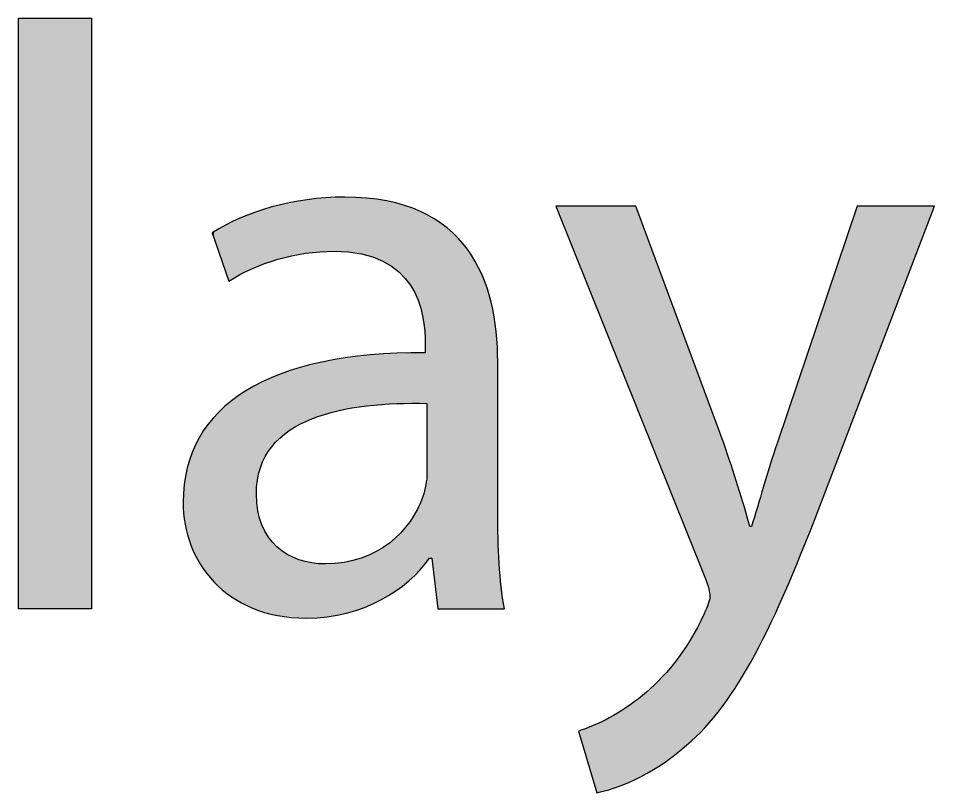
# Model space of a CAD drawing. Extents: x -11 to 868, y -1407 to -16.
# Drawn here: x 98.26 to 125.84, y -131.39 to -108.07 of the extents above; entities that cross this region are included whole.
import ezdxf

# ---------------------------------------------------------------- set-up
doc = ezdxf.new("R2010")
doc.units = 0
doc.layers.add('LAYER_1', color=7, linetype='CONTINUOUS')

# ---------------------------------------------------------------- blocks, each defined once
blk = doc.blocks.new('*U9')
at = {"layer": 'LAYER_1', "color": 250, "extrusion": (0, 0, -1)}
for points in [[(-98.264, -125.851), (-98.264, -108.068), (-100.468, -125.851)], [(-100.468, -125.851), (-98.264, -108.068), (-100.468, -108.068)]]:
    blk.add_solid(points, dxfattribs=at)
blk = doc.blocks.new('*U10')
at = {"layer": 'LAYER_1', "color": 250}
for points in [[(106.706, -115.188), (106.418, -113.64), (106.706, -113.581)], [(106.739, -115.181), (106.706, -113.581), (106.739, -113.574)], [(106.908, -115.144), (106.739, -113.574), (106.908, -113.54)], [(106.93, -115.143), (106.908, -113.54), (106.93, -113.535)], [(106.956, -115.141), (106.93, -113.535), (106.956, -113.53)], [(107.093, -115.131), (106.956, -113.53), (107.093, -113.52)], [(107.397, -115.108), (107.093, -113.52), (107.397, -113.5)], [(107.093, -115.131), (107.093, -113.52), (107.093, -113.52)], [(107.475, -115.102), (107.397, -113.5), (107.475, -113.494)], [(107.506, -115.1), (107.475, -113.494), (107.506, -113.492)], [(107.558, -115.096), (107.506, -113.492), (107.558, -113.489)], [(107.757, -115.081), (107.558, -113.489), (107.757, -113.475)], [(107.795, -115.085), (107.757, -113.475), (107.795, -113.473)], [(107.757, -115.081), (107.757, -113.475), (107.795, -115.085)], [(107.88, -115.093), (107.795, -113.473), (107.88, -113.467)], [(107.795, -115.085), (107.795, -113.473), (107.88, -115.093)], [(108.071, -115.111), (107.88, -113.467), (108.071, -113.454)], [(107.88, -115.093), (107.88, -113.467), (108.071, -115.111)], [(108.082, -115.112), (108.071, -113.454), (108.082, -113.453)], [(108.071, -115.111), (108.071, -113.454), (108.082, -115.112)], [(108.082, -115.112), (108.082, -113.453), (108.143, -115.118)], [(108.143, -115.118), (108.143, -113.456), (108.305, -115.134)], [(108.305, -115.134), (108.305, -113.463), (108.332, -115.136)], [(108.332, -115.136), (108.332, -113.464), (108.58, -115.16)], [(108.58, -115.16), (108.58, -113.475), (108.587, -115.16)], [(108.587, -115.16), (108.587, -113.475), (108.684, -115.193)], [(108.684, -115.193), (108.684, -113.479), (108.745, -115.214)], [(108.745, -115.214), (108.745, -113.482), (108.745, -115.214)], [(108.745, -115.214), (108.745, -113.482), (108.814, -115.237)], [(108.814, -115.237), (108.814, -113.492), (108.854, -115.25)], [(108.854, -115.25), (108.854, -113.497), (109.034, -115.311)], [(109.034, -115.311), (109.034, -113.523), (109.178, -115.36)], [(109.178, -115.36), (109.178, -113.543), (109.233, -115.378)], [(109.233, -115.378), (109.233, -113.551), (109.344, -115.453)], [(109.344, -115.453), (109.344, -113.566), (109.432, -115.512)], [(109.432, -115.512), (109.432, -113.588), (109.622, -115.64)], [(105.522, -115.526), (105.47, -113.897), (105.522, -113.878)], [(105.549, -115.517), (105.522, -113.878), (105.549, -113.869)], [(105.593, -115.501), (105.549, -113.869), (105.593, -113.853)], [(105.602, -115.497), (105.593, -113.853), (105.602, -113.85)], [(105.682, -115.468), (105.602, -113.85), (105.682, -113.822)], [(105.695, -115.464), (105.682, -113.822), (105.695, -113.817)], [(105.788, -115.43), (105.695, -113.817), (105.788, -113.785)], [(105.891, -115.392), (105.788, -113.785), (105.891, -113.748)], [(105.894, -115.391), (105.891, -113.748), (105.894, -113.747)], [(105.909, -115.386), (105.894, -113.747), (105.909, -113.744)], [(106.044, -115.337), (105.909, -113.744), (106.044, -113.717)], [(106.066, -115.329), (106.044, -113.717), (106.066, -113.712)], [(106.075, -115.325), (106.066, -113.712), (106.075, -113.71)], [(106.134, -115.313), (106.075, -113.71), (106.134, -113.698)], [(106.147, -115.31), (106.134, -113.698), (106.147, -113.695)], [(106.192, -115.3), (106.147, -113.695), (106.192, -113.686)], [(106.353, -115.265), (106.192, -113.686), (106.353, -113.653)], [(106.418, -115.251), (106.353, -113.653), (106.418, -113.64)], [(109.622, -115.64), (109.622, -113.637), (109.651, -115.659)], [(109.651, -115.659), (109.651, -113.644), (109.718, -115.704)], [(109.718, -115.704), (109.718, -113.661), (109.771, -115.767)], [(109.771, -115.767), (109.771, -113.674), (109.884, -115.898)], [(109.884, -115.898), (109.884, -113.702), (110.015, -116.051)], [(110.015, -116.051), (110.015, -113.753), (110.053, -116.095)], [(110.053, -116.095), (110.053, -113.767), (110.064, -116.108)], [(110.064, -116.108), (110.064, -113.771), (110.275, -116.521)], [(110.275, -116.521), (110.275, -113.851), (110.294, -116.558)], [(110.294, -116.558), (110.294, -113.859), (110.354, -116.766)], [(110.354, -116.766), (110.354, -113.882), (110.366, -116.807)], [(110.366, -116.807), (110.366, -113.886), (110.43, -117.025)], [(104.93, -115.806), (104.678, -114.221), (104.93, -114.087)], [(105.111, -115.708), (104.93, -114.087), (105.111, -114.023)], [(105.294, -115.609), (105.111, -114.023), (105.294, -113.958)], [(105.315, -115.602), (105.294, -113.958), (105.315, -113.951)], [(105.427, -115.561), (105.315, -113.951), (105.427, -113.912)], [(105.438, -115.557), (105.427, -113.912), (105.438, -113.908)], [(105.458, -115.55), (105.438, -113.908), (105.458, -113.901)], [(105.47, -115.545), (105.458, -113.901), (105.47, -113.897)], [(110.43, -117.025), (110.43, -113.92), (110.436, -117.096)], [(110.436, -117.096), (110.436, -113.924), (110.512, -117.886)], [(110.712, -124.323), (110.712, -114.07), (110.794, -125.034)], [(110.794, -125.034), (110.794, -114.114), (110.887, -125.851)], [(104.294, -115.094), (104.156, -114.5), (104.294, -114.426)], [(104.601, -115.983), (104.294, -114.426), (104.601, -114.263)], [(104.294, -115.094), (104.294, -114.426), (104.601, -115.983)], [(104.675, -115.943), (104.601, -114.263), (104.675, -114.223)], [(104.678, -115.941), (104.675, -114.223), (104.678, -114.221)], [(104.156, -114.694), (104.1, -114.53), (104.156, -114.5)], [(104.156, -114.694), (104.156, -114.5), (104.294, -115.094)], [(108.305, -119.801), (108.143, -118.308), (108.305, -118.284)], [(108.332, -119.798), (108.305, -118.284), (108.332, -118.28)], [(108.58, -119.762), (108.332, -118.28), (108.58, -118.244)], [(108.587, -119.762), (108.58, -118.244), (108.587, -118.243)], [(108.684, -119.748), (108.587, -118.243), (108.684, -118.228)], [(108.745, -119.739), (108.684, -118.228), (108.745, -118.219)], [(108.814, -119.734), (108.745, -118.219), (108.814, -118.209)], [(108.745, -119.739), (108.745, -118.219), (108.745, -118.219)], [(108.854, -119.731), (108.814, -118.209), (108.854, -118.203)], [(109.034, -119.717), (108.854, -118.203), (109.034, -118.196)], [(109.178, -119.707), (109.034, -118.196), (109.178, -118.19)], [(109.233, -119.702), (109.178, -118.19), (109.233, -118.188)], [(109.344, -119.694), (109.233, -118.188), (109.344, -118.183)], [(109.432, -119.688), (109.344, -118.183), (109.432, -118.18)], [(109.622, -119.673), (109.432, -118.18), (109.622, -118.172)], [(109.651, -119.671), (109.622, -118.172), (109.651, -118.171)], [(109.718, -119.671), (109.651, -118.171), (109.718, -118.169)], [(109.771, -119.67), (109.718, -118.169), (109.771, -118.166)], [(109.884, -119.669), (109.771, -118.166), (109.884, -118.162)], [(110.015, -119.669), (109.884, -118.162), (110.015, -118.157)], [(110.053, -119.668), (110.015, -118.157), (110.053, -118.155)], [(110.064, -119.668), (110.053, -118.155), (110.064, -118.155)], [(110.275, -119.667), (110.064, -118.155), (110.275, -118.146)], [(110.294, -119.667), (110.275, -118.146), (110.294, -118.146)], [(110.354, -119.666), (110.294, -118.146), (110.354, -118.143)], [(110.366, -119.666), (110.354, -118.143), (110.366, -118.143)], [(110.43, -119.666), (110.366, -118.143), (110.43, -118.14)], [(110.436, -119.666), (110.43, -118.14), (110.436, -118.14)], [(110.512, -119.665), (110.436, -118.14), (110.512, -118.137)], [(106.908, -120.213), (106.739, -118.609), (106.908, -118.56)], [(106.93, -120.203), (106.908, -118.56), (106.93, -118.553)], [(106.956, -120.191), (106.93, -118.553), (106.956, -118.546)], [(107.093, -120.128), (106.956, -118.546), (107.093, -118.506)], [(107.397, -120.021), (107.093, -118.506), (107.397, -118.419)], [(107.093, -120.128), (107.093, -118.506), (107.093, -118.506)], [(107.475, -119.994), (107.397, -118.419), (107.475, -118.407)], [(107.506, -119.985), (107.475, -118.407), (107.506, -118.402)], [(107.558, -119.972), (107.506, -118.402), (107.558, -118.395)], [(107.757, -119.919), (107.558, -118.395), (107.757, -118.365)], [(107.795, -119.908), (107.757, -118.365), (107.795, -118.36)], [(107.88, -119.886), (107.795, -118.36), (107.88, -118.347)], [(108.071, -119.848), (107.88, -118.347), (108.071, -118.319)], [(108.082, -119.846), (108.071, -118.319), (108.082, -118.317)], [(108.143, -119.834), (108.082, -118.317), (108.143, -118.308)], [(106.044, -120.804), (105.909, -118.882), (106.044, -118.824)], [(106.066, -120.781), (106.044, -118.824), (106.066, -118.814)], [(106.075, -120.771), (106.066, -118.814), (106.075, -118.81)], [(106.134, -120.708), (106.075, -118.81), (106.134, -118.785)], [(106.147, -120.698), (106.134, -118.785), (106.147, -118.78)], [(106.192, -120.662), (106.147, -118.78), (106.192, -118.766)], [(106.353, -120.534), (106.192, -118.766), (106.353, -118.72)], [(106.418, -120.483), (106.353, -118.72), (106.418, -118.701)], [(106.706, -120.31), (106.418, -118.701), (106.706, -118.618)], [(106.739, -120.29), (106.706, -118.618), (106.739, -118.609)], [(105.427, -125.862), (105.315, -119.171), (105.427, -119.109)], [(105.438, -122.248), (105.427, -119.109), (105.438, -119.103)], [(105.458, -121.976), (105.438, -119.103), (105.458, -119.092)], [(105.47, -121.926), (105.458, -119.092), (105.47, -119.086)], [(105.522, -121.71), (105.47, -119.086), (105.522, -119.057)], [(105.549, -121.599), (105.522, -119.057), (105.549, -119.042)], [(105.593, -121.498), (105.549, -119.042), (105.593, -119.018)], [(105.602, -121.478), (105.593, -119.018), (105.602, -119.014)], [(105.682, -121.293), (105.602, -119.014), (105.682, -118.979)], [(105.695, -121.264), (105.682, -118.979), (105.695, -118.974)], [(105.788, -121.124), (105.695, -118.974), (105.788, -118.934)], [(105.891, -120.968), (105.788, -118.934), (105.891, -118.889)], [(105.894, -120.965), (105.891, -118.889), (105.894, -118.888)], [(105.909, -120.949), (105.894, -118.888), (105.909, -118.882)], [(105.111, -125.72), (104.93, -119.409), (105.111, -119.283)], [(105.294, -125.818), (105.111, -119.283), (105.294, -119.182)], [(105.111, -125.72), (105.111, -119.283), (105.294, -125.818)], [(105.315, -125.829), (105.294, -119.182), (105.315, -119.171)], [(105.294, -125.818), (105.294, -119.182), (105.315, -125.829)], [(105.315, -125.829), (105.315, -119.171), (105.427, -125.862)], [(104.601, -125.421), (104.294, -119.924), (104.601, -119.652)], [(104.675, -125.484), (104.601, -119.652), (104.675, -119.586)], [(104.601, -125.421), (104.601, -119.652), (104.675, -125.484)], [(104.678, -125.487), (104.675, -119.586), (104.678, -119.584)], [(104.675, -125.484), (104.675, -119.586), (104.678, -125.487)], [(104.93, -125.622), (104.678, -119.584), (104.93, -119.409)], [(104.678, -125.487), (104.678, -119.584), (104.93, -125.622)], [(104.93, -125.622), (104.93, -119.409), (105.111, -125.72)], [(104.294, -125.161), (104.156, -120.083), (104.294, -119.924)], [(104.294, -125.161), (104.294, -119.924), (104.601, -125.421)], [(104.1, -124.97), (103.97, -120.296), (104.1, -120.147)], [(104.156, -125.043), (104.1, -120.147), (104.156, -120.083)], [(104.1, -124.97), (104.1, -120.147), (104.156, -125.043)], [(104.156, -125.043), (104.156, -120.083), (104.294, -125.161)], [(103.97, -124.803), (103.749, -120.632), (103.97, -120.296)], [(103.97, -124.803), (103.97, -120.296), (104.1, -124.97)], [(103.703, -124.425), (103.494, -121.139), (103.703, -120.701)], [(103.749, -124.517), (103.703, -120.701), (103.749, -120.632)], [(103.703, -124.425), (103.703, -120.701), (103.749, -124.517)], [(103.749, -124.517), (103.749, -120.632), (103.97, -124.803)], [(103.457, -123.929), (103.344, -121.609), (103.457, -121.255)], [(103.494, -124.004), (103.457, -121.255), (103.494, -121.139)], [(103.457, -123.929), (103.457, -121.255), (103.494, -124.004)], [(103.494, -124.004), (103.494, -121.139), (103.703, -124.425)], [(103.344, -123.523), (103.282, -121.955), (103.344, -121.609)], [(103.344, -123.523), (103.344, -121.609), (103.457, -123.929)], [(110.562, -124.417), (110.527, -122.119), (110.562, -121.769)], [(103.253, -122.984), (103.223, -122.645), (103.253, -122.111)], [(103.282, -123.298), (103.253, -122.111), (103.282, -121.955)], [(103.253, -122.984), (103.253, -122.111), (103.282, -123.298)], [(103.282, -123.298), (103.282, -121.955), (103.344, -123.523)], [(110.527, -124.459), (110.512, -122.18), (110.527, -122.119)], [(105.427, -125.862), (105.427, -122.395), (105.438, -125.865)], [(110.512, -124.479), (110.436, -122.47), (110.512, -122.18)], [(105.438, -125.865), (105.438, -122.654), (105.458, -125.871)], [(110.354, -124.674), (110.294, -122.807), (110.354, -122.664)], [(110.366, -124.659), (110.354, -122.664), (110.366, -122.636)], [(110.43, -124.58), (110.366, -122.636), (110.43, -122.486)], [(110.436, -124.572), (110.43, -122.486), (110.436, -122.47)], [(105.458, -125.871), (105.458, -122.806), (105.47, -125.875)], [(105.47, -125.875), (105.47, -122.895), (105.522, -125.89)], [(110.275, -124.752), (110.064, -123.201), (110.275, -122.852)], [(110.294, -124.734), (110.275, -122.852), (110.294, -122.807)], [(105.522, -125.89), (105.522, -123.119), (105.549, -125.898)], [(105.549, -125.898), (105.549, -123.197), (105.593, -125.911)], [(110.015, -125.007), (109.884, -123.426), (110.015, -123.266)], [(110.053, -124.97), (110.015, -123.266), (110.053, -123.22)], [(110.064, -124.959), (110.053, -123.22), (110.064, -123.201)], [(105.593, -125.911), (105.593, -123.326), (105.602, -125.913)], [(105.602, -125.913), (105.602, -123.344), (105.682, -125.937)], [(105.682, -125.937), (105.682, -123.515), (105.695, -125.94)], [(105.695, -125.94), (105.695, -123.536), (105.788, -125.968)], [(109.884, -125.109), (109.771, -123.563), (109.884, -123.426)], [(105.788, -125.968), (105.788, -123.688), (105.891, -125.998)], [(109.622, -125.312), (109.432, -123.869), (109.622, -123.697)], [(109.651, -125.29), (109.622, -123.697), (109.651, -123.672)], [(109.718, -125.238), (109.651, -123.672), (109.718, -123.611)], [(109.771, -125.196), (109.718, -123.611), (109.771, -123.563)], [(105.891, -125.998), (105.891, -123.821), (105.894, -125.999)], [(105.894, -125.999), (105.894, -123.824), (105.909, -126.003)], [(105.909, -126.003), (105.909, -123.843), (106.044, -126.043)], [(106.044, -126.043), (106.044, -123.982), (106.066, -126.049)], [(106.066, -126.049), (106.066, -124), (106.075, -126.05)], [(106.075, -126.05), (106.075, -124.008), (106.134, -126.055)], [(106.134, -126.055), (106.134, -124.056), (106.147, -126.056)], [(106.147, -126.056), (106.147, -124.067), (106.192, -126.06)], [(109.178, -125.582), (109.034, -124.128), (109.178, -124.034)], [(109.233, -125.548), (109.178, -124.034), (109.233, -123.998)], [(109.344, -125.481), (109.233, -123.998), (109.344, -123.926)], [(109.432, -125.428), (109.344, -123.926), (109.432, -123.869)], [(106.192, -126.06), (106.192, -124.104), (106.353, -126.075)], [(106.353, -126.075), (106.353, -124.209), (106.418, -126.081)], [(106.418, -126.081), (106.418, -124.239), (106.706, -126.107)], [(108.58, -125.84), (108.332, -124.399), (108.58, -124.326)], [(108.587, -125.838), (108.58, -124.326), (108.587, -124.324)], [(108.684, -125.807), (108.587, -124.324), (108.684, -124.286)], [(108.745, -125.779), (108.684, -124.286), (108.745, -124.262)], [(108.814, -125.748), (108.745, -124.262), (108.814, -124.235)], [(108.745, -125.779), (108.745, -124.262), (108.745, -124.262)], [(108.854, -125.73), (108.814, -124.235), (108.854, -124.216)], [(109.034, -125.647), (108.854, -124.216), (109.034, -124.128)], [(106.706, -126.107), (106.706, -124.371), (106.739, -126.109)], [(106.739, -126.109), (106.739, -124.379), (106.908, -126.125)], [(106.908, -126.125), (106.908, -124.421), (106.93, -126.127)], [(107.558, -126.088), (107.506, -124.499), (107.558, -124.497)], [(107.757, -126.051), (107.558, -124.497), (107.757, -124.489)], [(107.795, -126.044), (107.757, -124.489), (107.795, -124.487)], [(107.88, -126.028), (107.795, -124.487), (107.88, -124.477)], [(108.071, -125.992), (107.88, -124.477), (108.071, -124.454)], [(108.082, -125.99), (108.071, -124.454), (108.082, -124.451)], [(108.143, -125.979), (108.082, -124.451), (108.143, -124.439)], [(108.305, -125.927), (108.143, -124.439), (108.305, -124.405)], [(108.332, -125.919), (108.305, -124.405), (108.332, -124.399)]]:
    blk.add_solid(points, dxfattribs=at)
at = {"layer": 'LAYER_1', "color": 250, "extrusion": (0, 0, -1)}
for points in [[(-106.706, -115.188), (-106.706, -113.581), (-106.739, -115.181)], [(-106.739, -115.181), (-106.739, -113.574), (-106.908, -115.144)], [(-106.908, -115.144), (-106.908, -113.54), (-106.93, -115.143)], [(-106.93, -115.143), (-106.93, -113.535), (-106.956, -115.141)], [(-106.956, -115.141), (-106.956, -113.53), (-107.093, -115.131)], [(-107.093, -115.131), (-107.093, -113.52), (-107.093, -115.131)], [(-107.093, -115.131), (-107.093, -113.52), (-107.397, -115.108)], [(-107.397, -115.108), (-107.397, -113.5), (-107.475, -115.102)], [(-107.475, -115.102), (-107.475, -113.494), (-107.506, -115.1)], [(-107.506, -115.1), (-107.506, -113.492), (-107.558, -115.096)], [(-107.558, -115.096), (-107.558, -113.489), (-107.757, -115.081)], [(-108.143, -115.118), (-108.082, -113.453), (-108.143, -113.456)], [(-108.305, -115.134), (-108.143, -113.456), (-108.305, -113.463)], [(-108.332, -115.136), (-108.305, -113.463), (-108.332, -113.464)], [(-108.58, -115.16), (-108.332, -113.464), (-108.58, -113.475)], [(-108.587, -115.16), (-108.58, -113.475), (-108.587, -113.475)], [(-108.684, -115.193), (-108.587, -113.475), (-108.684, -113.479)], [(-108.745, -115.214), (-108.684, -113.479), (-108.745, -113.482)], [(-108.745, -115.214), (-108.745, -113.482), (-108.745, -113.482)], [(-108.814, -115.237), (-108.745, -113.482), (-108.814, -113.492)], [(-108.854, -115.25), (-108.814, -113.492), (-108.854, -113.497)], [(-109.034, -115.311), (-108.854, -113.497), (-109.034, -113.523)], [(-109.178, -115.36), (-109.034, -113.523), (-109.178, -113.543)], [(-109.233, -115.378), (-109.178, -113.543), (-109.233, -113.551)], [(-109.344, -115.453), (-109.233, -113.551), (-109.344, -113.566)], [(-109.432, -115.512), (-109.344, -113.566), (-109.432, -113.588)], [(-109.622, -115.64), (-109.432, -113.588), (-109.622, -113.637)], [(-105.522, -115.526), (-105.522, -113.878), (-105.549, -115.517)], [(-105.549, -115.517), (-105.549, -113.869), (-105.593, -115.501)], [(-105.593, -115.501), (-105.593, -113.853), (-105.602, -115.497)], [(-105.602, -115.497), (-105.602, -113.85), (-105.682, -115.468)], [(-105.682, -115.468), (-105.682, -113.822), (-105.695, -115.464)], [(-105.695, -115.464), (-105.695, -113.817), (-105.788, -115.43)], [(-105.788, -115.43), (-105.788, -113.785), (-105.891, -115.392)], [(-105.891, -115.392), (-105.891, -113.748), (-105.894, -115.391)], [(-105.894, -115.391), (-105.894, -113.747), (-105.909, -115.386)], [(-105.909, -115.386), (-105.909, -113.744), (-106.044, -115.337)], [(-106.044, -115.337), (-106.044, -113.717), (-106.066, -115.329)], [(-106.066, -115.329), (-106.066, -113.712), (-106.075, -115.325)], [(-106.075, -115.325), (-106.075, -113.71), (-106.134, -115.313)], [(-106.134, -115.313), (-106.134, -113.698), (-106.147, -115.31)], [(-106.147, -115.31), (-106.147, -113.695), (-106.192, -115.3)], [(-106.192, -115.3), (-106.192, -113.686), (-106.353, -115.265)], [(-106.353, -115.265), (-106.353, -113.653), (-106.418, -115.251)], [(-106.418, -115.251), (-106.418, -113.64), (-106.706, -115.188)], [(-109.651, -115.659), (-109.622, -113.637), (-109.651, -113.644)], [(-109.718, -115.704), (-109.651, -113.644), (-109.718, -113.661)], [(-109.771, -115.767), (-109.718, -113.661), (-109.771, -113.674)], [(-109.884, -115.898), (-109.771, -113.674), (-109.884, -113.702)], [(-110.015, -116.051), (-109.884, -113.702), (-110.015, -113.753)], [(-110.053, -116.095), (-110.015, -113.753), (-110.053, -113.767)], [(-110.064, -116.108), (-110.053, -113.767), (-110.064, -113.771)], [(-110.275, -116.521), (-110.064, -113.771), (-110.275, -113.851)], [(-110.294, -116.558), (-110.275, -113.851), (-110.294, -113.859)], [(-110.354, -116.766), (-110.294, -113.859), (-110.354, -113.882)], [(-110.366, -116.807), (-110.354, -113.882), (-110.366, -113.886)], [(-110.43, -117.025), (-110.366, -113.886), (-110.43, -113.92)], [(-104.93, -115.806), (-104.93, -114.087), (-105.111, -115.708)], [(-105.111, -115.708), (-105.111, -114.023), (-105.294, -115.609)], [(-105.294, -115.609), (-105.294, -113.958), (-105.315, -115.602)], [(-105.315, -115.602), (-105.315, -113.951), (-105.427, -115.561)], [(-105.427, -115.561), (-105.427, -113.912), (-105.438, -115.557)], [(-105.438, -115.557), (-105.438, -113.908), (-105.458, -115.55)], [(-105.458, -115.55), (-105.458, -113.901), (-105.47, -115.545)], [(-105.47, -115.545), (-105.47, -113.897), (-105.522, -115.526)], [(-110.436, -117.096), (-110.43, -113.92), (-110.436, -113.924)], [(-110.512, -117.886), (-110.436, -113.924), (-110.512, -113.964)], [(-110.512, -119.665), (-110.512, -113.964), (-110.527, -119.665)], [(-110.527, -119.665), (-110.512, -113.964), (-110.527, -113.972)], [(-110.527, -119.665), (-110.527, -113.972), (-110.562, -119.665)], [(-110.562, -119.665), (-110.527, -113.972), (-110.562, -113.99)], [(-110.562, -124.417), (-110.562, -113.99), (-110.637, -124.323)], [(-110.637, -124.323), (-110.562, -113.99), (-110.637, -114.03)], [(-110.637, -124.323), (-110.637, -114.03), (-110.712, -124.323)], [(-110.712, -124.323), (-110.637, -114.03), (-110.712, -114.07)], [(-110.794, -125.034), (-110.712, -114.07), (-110.794, -114.114)], [(-110.887, -125.851), (-110.794, -114.114), (-110.887, -114.181)], [(-104.601, -115.983), (-104.601, -114.263), (-104.675, -115.943)], [(-104.675, -115.943), (-104.675, -114.223), (-104.678, -115.941)], [(-104.678, -115.941), (-104.678, -114.221), (-104.93, -115.806)], [(-110.887, -125.851), (-110.887, -114.181), (-111.169, -125.851)], [(-111.169, -125.851), (-110.887, -114.181), (-111.169, -114.382)], [(-111.169, -125.851), (-111.169, -114.382), (-111.496, -125.851)], [(-111.496, -125.851), (-111.169, -114.382), (-111.496, -114.685)], [(-111.496, -125.851), (-111.496, -114.685), (-111.777, -125.851)], [(-111.777, -125.851), (-111.496, -114.685), (-111.777, -115.022)], [(-111.777, -125.851), (-111.777, -115.022), (-112.21, -125.851)], [(-112.21, -125.851), (-111.777, -115.022), (-112.21, -115.775)], [(-112.21, -125.851), (-112.21, -115.775), (-112.492, -125.851)], [(-112.492, -125.851), (-112.21, -115.775), (-112.492, -116.612)], [(-112.492, -125.851), (-112.492, -116.612), (-112.645, -125.851)], [(-112.645, -125.851), (-112.492, -116.612), (-112.645, -117.502)], [(-112.645, -125.851), (-112.645, -117.502), (-112.691, -125.851)], [(-112.691, -125.851), (-112.645, -117.502), (-112.691, -118.412)], [(-108.305, -119.801), (-108.305, -118.284), (-108.332, -119.798)], [(-108.332, -119.798), (-108.332, -118.28), (-108.58, -119.762)], [(-108.58, -119.762), (-108.58, -118.244), (-108.587, -119.762)], [(-108.587, -119.762), (-108.587, -118.243), (-108.684, -119.748)], [(-108.684, -119.748), (-108.684, -118.228), (-108.745, -119.739)], [(-108.745, -119.739), (-108.745, -118.219), (-108.745, -119.739)], [(-108.745, -119.739), (-108.745, -118.219), (-108.814, -119.734)], [(-108.814, -119.734), (-108.814, -118.209), (-108.854, -119.731)], [(-108.854, -119.731), (-108.854, -118.203), (-109.034, -119.717)], [(-109.034, -119.717), (-109.034, -118.196), (-109.178, -119.707)], [(-109.178, -119.707), (-109.178, -118.19), (-109.233, -119.702)], [(-109.233, -119.702), (-109.233, -118.188), (-109.344, -119.694)], [(-109.344, -119.694), (-109.344, -118.183), (-109.432, -119.688)], [(-109.432, -119.688), (-109.432, -118.18), (-109.622, -119.673)], [(-109.622, -119.673), (-109.622, -118.172), (-109.651, -119.671)], [(-109.651, -119.671), (-109.651, -118.171), (-109.718, -119.671)], [(-109.718, -119.671), (-109.718, -118.169), (-109.771, -119.67)], [(-109.771, -119.67), (-109.771, -118.166), (-109.884, -119.669)], [(-109.884, -119.669), (-109.884, -118.162), (-110.015, -119.669)], [(-110.015, -119.669), (-110.015, -118.157), (-110.053, -119.668)], [(-110.053, -119.668), (-110.053, -118.155), (-110.064, -119.668)], [(-110.064, -119.668), (-110.064, -118.155), (-110.275, -119.667)], [(-110.275, -119.667), (-110.275, -118.146), (-110.294, -119.667)], [(-110.294, -119.667), (-110.294, -118.146), (-110.354, -119.666)], [(-110.354, -119.666), (-110.354, -118.143), (-110.366, -119.666)], [(-110.366, -119.666), (-110.366, -118.143), (-110.43, -119.666)], [(-110.43, -119.666), (-110.43, -118.14), (-110.436, -119.666)], [(-110.436, -119.666), (-110.436, -118.14), (-110.512, -119.665)], [(-106.908, -120.213), (-106.908, -118.56), (-106.93, -120.203)], [(-106.93, -120.203), (-106.93, -118.553), (-106.956, -120.191)], [(-106.956, -120.191), (-106.956, -118.546), (-107.093, -120.128)], [(-107.093, -120.128), (-107.093, -118.506), (-107.093, -120.128)], [(-107.093, -120.128), (-107.093, -118.506), (-107.397, -120.021)], [(-107.397, -120.021), (-107.397, -118.419), (-107.475, -119.994)], [(-107.475, -119.994), (-107.475, -118.407), (-107.506, -119.985)], [(-107.506, -119.985), (-107.506, -118.402), (-107.558, -119.972)], [(-107.558, -119.972), (-107.558, -118.395), (-107.757, -119.919)], [(-107.757, -119.919), (-107.757, -118.365), (-107.795, -119.908)], [(-107.795, -119.908), (-107.795, -118.36), (-107.88, -119.886)], [(-107.88, -119.886), (-107.88, -118.347), (-108.071, -119.848)], [(-108.071, -119.848), (-108.071, -118.319), (-108.082, -119.846)], [(-108.082, -119.846), (-108.082, -118.317), (-108.143, -119.834)], [(-108.143, -119.834), (-108.143, -118.308), (-108.305, -119.801)], [(-106.044, -120.804), (-106.044, -118.824), (-106.066, -120.781)], [(-106.066, -120.781), (-106.066, -118.814), (-106.075, -120.771)], [(-106.075, -120.771), (-106.075, -118.81), (-106.134, -120.708)], [(-106.134, -120.708), (-106.134, -118.785), (-106.147, -120.698)], [(-106.147, -120.698), (-106.147, -118.78), (-106.192, -120.662)], [(-106.192, -120.662), (-106.192, -118.766), (-106.353, -120.534)], [(-106.353, -120.534), (-106.353, -118.72), (-106.418, -120.483)], [(-106.418, -120.483), (-106.418, -118.701), (-106.706, -120.31)], [(-106.706, -120.31), (-106.706, -118.618), (-106.739, -120.29)], [(-106.739, -120.29), (-106.739, -118.609), (-106.908, -120.213)], [(-105.427, -122.395), (-105.427, -119.109), (-105.438, -122.248)], [(-105.438, -122.248), (-105.438, -119.103), (-105.458, -121.976)], [(-105.458, -121.976), (-105.458, -119.092), (-105.47, -121.926)], [(-105.47, -121.926), (-105.47, -119.086), (-105.522, -121.71)], [(-105.522, -121.71), (-105.522, -119.057), (-105.549, -121.599)], [(-105.549, -121.599), (-105.549, -119.042), (-105.593, -121.498)], [(-105.593, -121.498), (-105.593, -119.018), (-105.602, -121.478)], [(-105.602, -121.478), (-105.602, -119.014), (-105.682, -121.293)], [(-105.682, -121.293), (-105.682, -118.979), (-105.695, -121.264)], [(-105.695, -121.264), (-105.695, -118.974), (-105.788, -121.124)], [(-105.788, -121.124), (-105.788, -118.934), (-105.891, -120.968)], [(-105.891, -120.968), (-105.891, -118.889), (-105.894, -120.965)], [(-105.894, -120.965), (-105.894, -118.888), (-105.909, -120.949)], [(-105.909, -120.949), (-105.909, -118.882), (-106.044, -120.804)], [(-110.527, -124.459), (-110.527, -122.119), (-110.562, -124.417)], [(-105.438, -125.865), (-105.427, -122.395), (-105.438, -122.654)], [(-110.512, -124.479), (-110.512, -122.18), (-110.527, -124.459)], [(-105.458, -125.871), (-105.438, -122.654), (-105.458, -122.806)], [(-110.354, -124.674), (-110.354, -122.664), (-110.366, -124.659)], [(-110.366, -124.659), (-110.366, -122.636), (-110.43, -124.58)], [(-110.43, -124.58), (-110.43, -122.486), (-110.436, -124.572)], [(-110.436, -124.572), (-110.436, -122.47), (-110.512, -124.479)], [(-105.47, -125.875), (-105.458, -122.806), (-105.47, -122.895)], [(-105.522, -125.89), (-105.47, -122.895), (-105.522, -123.119)], [(-110.275, -124.752), (-110.275, -122.852), (-110.294, -124.734)], [(-110.294, -124.734), (-110.294, -122.807), (-110.354, -124.674)], [(-112.691, -125.851), (-112.691, -122.946), (-112.735, -125.851)], [(-112.735, -125.851), (-112.691, -122.946), (-112.735, -124.483)], [(-105.549, -125.898), (-105.522, -123.119), (-105.549, -123.197)], [(-105.593, -125.911), (-105.549, -123.197), (-105.593, -123.326)], [(-110.015, -125.007), (-110.015, -123.266), (-110.053, -124.97)], [(-110.053, -124.97), (-110.053, -123.22), (-110.064, -124.959)], [(-110.064, -124.959), (-110.064, -123.201), (-110.275, -124.752)], [(-105.602, -125.913), (-105.593, -123.326), (-105.602, -123.344)], [(-105.682, -125.937), (-105.602, -123.344), (-105.682, -123.515)], [(-105.695, -125.94), (-105.682, -123.515), (-105.695, -123.536)], [(-105.788, -125.968), (-105.695, -123.536), (-105.788, -123.688)], [(-109.884, -125.109), (-109.884, -123.426), (-110.015, -125.007)], [(-105.891, -125.998), (-105.788, -123.688), (-105.891, -123.821)], [(-109.622, -125.312), (-109.622, -123.697), (-109.651, -125.29)], [(-109.651, -125.29), (-109.651, -123.672), (-109.718, -125.238)], [(-109.718, -125.238), (-109.718, -123.611), (-109.771, -125.196)], [(-109.771, -125.196), (-109.771, -123.563), (-109.884, -125.109)], [(-105.894, -125.999), (-105.891, -123.821), (-105.894, -123.824)], [(-105.909, -126.003), (-105.894, -123.824), (-105.909, -123.843)], [(-106.044, -126.043), (-105.909, -123.843), (-106.044, -123.982)], [(-106.066, -126.049), (-106.044, -123.982), (-106.066, -124)], [(-106.075, -126.05), (-106.066, -124), (-106.075, -124.008)], [(-106.134, -126.055), (-106.075, -124.008), (-106.134, -124.056)], [(-106.147, -126.056), (-106.134, -124.056), (-106.147, -124.067)], [(-106.192, -126.06), (-106.147, -124.067), (-106.192, -124.104)], [(-109.178, -125.582), (-109.178, -124.034), (-109.233, -125.548)], [(-109.233, -125.548), (-109.233, -123.998), (-109.344, -125.481)], [(-109.344, -125.481), (-109.344, -123.926), (-109.432, -125.428)], [(-109.432, -125.428), (-109.432, -123.869), (-109.622, -125.312)], [(-106.353, -126.075), (-106.192, -124.104), (-106.353, -124.209)], [(-106.418, -126.081), (-106.353, -124.209), (-106.418, -124.239)], [(-106.706, -126.107), (-106.418, -124.239), (-106.706, -124.371)], [(-108.58, -125.84), (-108.58, -124.326), (-108.587, -125.838)], [(-108.587, -125.838), (-108.587, -124.324), (-108.684, -125.807)], [(-108.684, -125.807), (-108.684, -124.286), (-108.745, -125.779)], [(-108.745, -125.779), (-108.745, -124.262), (-108.745, -125.779)], [(-108.745, -125.779), (-108.745, -124.262), (-108.814, -125.748)], [(-108.814, -125.748), (-108.814, -124.235), (-108.854, -125.73)], [(-108.854, -125.73), (-108.854, -124.216), (-109.034, -125.647)], [(-109.034, -125.647), (-109.034, -124.128), (-109.178, -125.582)], [(-106.739, -126.109), (-106.706, -124.371), (-106.739, -124.379)], [(-106.908, -126.125), (-106.739, -124.379), (-106.908, -124.421)], [(-106.93, -126.127), (-106.908, -124.421), (-106.93, -124.426)], [(-106.93, -126.127), (-106.93, -124.426), (-106.956, -126.125)], [(-106.956, -126.125), (-106.93, -124.426), (-106.956, -124.433)], [(-106.956, -126.125), (-106.956, -124.433), (-107.093, -126.117)], [(-107.093, -126.117), (-106.956, -124.433), (-107.093, -124.467)], [(-107.093, -126.117), (-107.093, -124.467), (-107.093, -126.117)], [(-107.093, -126.117), (-107.093, -124.467), (-107.093, -124.467)], [(-107.093, -126.117), (-107.093, -124.467), (-107.397, -126.098)], [(-107.397, -126.098), (-107.093, -124.467), (-107.397, -124.49)], [(-107.397, -126.098), (-107.397, -124.49), (-107.475, -126.093)], [(-107.475, -126.093), (-107.397, -124.49), (-107.475, -124.496)], [(-107.475, -126.093), (-107.475, -124.496), (-107.506, -126.091)], [(-107.506, -126.091), (-107.475, -124.496), (-107.506, -124.499)], [(-107.506, -126.091), (-107.506, -124.499), (-107.558, -126.088)], [(-107.558, -126.088), (-107.558, -124.497), (-107.757, -126.051)], [(-107.757, -126.051), (-107.757, -124.489), (-107.795, -126.044)], [(-107.795, -126.044), (-107.795, -124.487), (-107.88, -126.028)], [(-107.88, -126.028), (-107.88, -124.477), (-108.071, -125.992)], [(-108.071, -125.992), (-108.071, -124.454), (-108.082, -125.99)], [(-108.082, -125.99), (-108.082, -124.451), (-108.143, -125.979)], [(-108.143, -125.979), (-108.143, -124.439), (-108.305, -125.927)], [(-108.305, -125.927), (-108.305, -124.405), (-108.332, -125.919)], [(-108.332, -125.919), (-108.332, -124.399), (-108.58, -125.84)], [(-112.735, -125.851), (-112.735, -124.483), (-112.891, -125.851)]]:
    blk.add_solid(points, dxfattribs=at)
blk = doc.blocks.new('*U11')
at = {"layer": 'LAYER_1', "color": 250, "extrusion": (0, 0, -1)}
for points in [[(-115.12, -115.414), (-114.444, -113.728), (-115.12, -113.728)], [(-115.671, -116.787), (-115.12, -113.728), (-115.671, -113.728)], [(-116.047, -117.723), (-115.671, -113.728), (-116.047, -113.728)], [(-116.175, -118.041), (-116.047, -113.728), (-116.175, -113.728)], [(-116.827, -119.665), (-116.175, -113.728), (-116.827, -113.728)], [(-116.849, -119.72), (-116.827, -113.728), (-116.849, -113.728)], [(-117.049, -120.219), (-116.849, -113.728), (-117.049, -114.269)], [(-123.511, -119.817), (-123.511, -113.728), (-125.84, -113.728)], [(-117.522, -121.397), (-117.049, -114.269), (-117.522, -115.545)], [(-117.577, -121.534), (-117.522, -115.545), (-117.577, -115.693)], [(-118.013, -122.622), (-117.577, -115.693), (-118.013, -116.871)], [(-122.534, -122.37), (-122.534, -116.618), (-123.511, -119.817)], [(-118.376, -123.526), (-118.013, -116.871), (-118.376, -117.851)], [(-118.486, -123.8), (-118.376, -117.851), (-118.486, -118.146)], [(-118.902, -124.837), (-118.486, -118.146), (-118.902, -119.27)], [(-118.922, -124.886), (-118.902, -119.27), (-118.922, -119.322)], [(-118.927, -124.9), (-118.922, -119.322), (-118.927, -119.337)], [(-119.078, -125.476), (-118.927, -119.337), (-119.078, -119.743)], [(-119.078, -129.242), (-119.078, -119.743), (-119.438, -128.808)], [(-119.438, -128.808), (-119.078, -119.743), (-119.438, -120.715)], [(-121.43, -125.126), (-121.43, -119.885), (-122.534, -122.37)], [(-119.438, -128.808), (-119.438, -120.715), (-119.504, -128.704)], [(-119.504, -128.704), (-119.438, -120.715), (-119.504, -120.892)], [(-119.504, -128.704), (-119.504, -120.892), (-120.28, -127.469)], [(-120.28, -127.469), (-119.504, -120.892), (-120.28, -123.372)], [(-121.107, -125.807), (-121.107, -120.842), (-121.43, -125.126)], [(-120.427, -127.235), (-120.427, -123.055), (-121.107, -125.807)], [(-120.28, -127.469), (-120.28, -123.372), (-120.33, -127.389)], [(-120.33, -127.389), (-120.28, -123.372), (-120.33, -123.372)], [(-120.33, -127.389), (-120.33, -123.372), (-120.427, -127.235)], [(-118.902, -129.448), (-118.902, -126.001), (-118.922, -129.429)], [(-118.922, -129.429), (-118.922, -125.943), (-118.927, -129.423)], [(-118.927, -129.423), (-118.927, -125.927), (-119.078, -129.242)], [(-118.486, -129.853), (-118.486, -126.794), (-118.902, -129.448)], [(-118.376, -129.959), (-118.376, -126.951), (-118.486, -129.853)], [(-118.013, -130.236), (-118.013, -127.473), (-118.376, -129.959)], [(-117.522, -130.601), (-117.522, -128.03), (-117.577, -130.569)], [(-117.577, -130.569), (-117.577, -127.968), (-118.013, -130.236)], [(-117.049, -130.867), (-117.049, -128.456), (-117.522, -130.601)], [(-116.827, -130.992), (-116.827, -128.607), (-116.849, -130.98)], [(-116.849, -130.98), (-116.849, -128.592), (-117.049, -130.867)], [(-116.175, -131.255), (-116.175, -129.049), (-116.827, -130.992)], [(-115.671, -131.387), (-115.671, -129.297), (-116.047, -131.289)], [(-116.047, -131.289), (-116.047, -129.136), (-116.175, -131.255)]]:
    blk.add_solid(points, dxfattribs=at)
at = {"layer": 'LAYER_1', "color": 250}
for points in [[(115.12, -115.414), (115.12, -113.728), (115.671, -116.787)], [(115.671, -116.787), (115.671, -113.728), (116.047, -117.723)], [(116.047, -117.723), (116.047, -113.728), (116.175, -118.041)], [(116.175, -118.041), (116.175, -113.728), (116.827, -119.665)], [(116.827, -119.665), (116.827, -113.728), (116.849, -119.72)], [(116.849, -119.72), (116.849, -113.728), (117.049, -120.219)], [(123.511, -119.817), (122.534, -116.618), (123.511, -113.728)], [(117.049, -120.219), (117.049, -114.269), (117.522, -121.397)], [(117.522, -121.397), (117.522, -115.545), (117.577, -121.534)], [(117.577, -121.534), (117.577, -115.693), (118.013, -122.622)], [(122.534, -122.37), (121.43, -119.885), (122.534, -116.618)], [(118.013, -122.622), (118.013, -116.871), (118.376, -123.526)], [(118.376, -123.526), (118.376, -117.851), (118.486, -123.8)], [(118.486, -123.8), (118.486, -118.146), (118.902, -124.837)], [(118.902, -124.837), (118.902, -119.27), (118.922, -124.886)], [(118.922, -124.886), (118.922, -119.322), (118.927, -124.9)], [(118.927, -124.9), (118.927, -119.337), (119.078, -125.476)], [(121.43, -125.126), (121.107, -120.842), (121.43, -119.885)], [(121.107, -125.807), (120.427, -123.055), (121.107, -120.842)], [(120.427, -127.235), (120.33, -123.372), (120.427, -123.055)], [(119.078, -129.242), (118.927, -125.927), (119.078, -125.476)], [(118.902, -129.448), (118.486, -126.794), (118.902, -126.001)], [(118.922, -129.429), (118.902, -126.001), (118.922, -125.943)], [(118.927, -129.423), (118.922, -125.943), (118.927, -125.927)], [(118.486, -129.853), (118.376, -126.951), (118.486, -126.794)], [(118.376, -129.959), (118.013, -127.473), (118.376, -126.951)], [(118.013, -130.236), (117.577, -127.968), (118.013, -127.473)], [(117.522, -130.601), (117.049, -128.456), (117.522, -128.03)], [(117.577, -130.569), (117.522, -128.03), (117.577, -127.968)], [(117.049, -130.867), (116.849, -128.592), (117.049, -128.456)], [(116.827, -130.992), (116.175, -129.049), (116.827, -128.607)], [(116.849, -130.98), (116.827, -128.607), (116.849, -128.592)], [(116.175, -131.255), (116.047, -129.136), (116.175, -129.049)], [(115.671, -131.387), (115.12, -129.533), (115.671, -129.297)], [(116.047, -131.289), (115.671, -129.297), (116.047, -129.136)]]:
    blk.add_solid(points, dxfattribs=at)
blk = doc.blocks.new('BLOCK_2')
at = {"layer": 'LAYER_1'}
blk.add_lwpolyline([(98.264, -108.068), (100.468, -108.068), (100.468, -125.851), (98.264, -125.851), (98.264, -108.068)], dxfattribs=at)
for points, knots in [([(110.887, -125.851), (110.887, -125.851), (110.712, -124.323), (110.712, -124.323), (110.712, -124.323), (110.637, -124.323), (110.637, -124.323), (109.961, -125.275), (108.658, -126.127), (106.93, -126.127), (104.475, -126.127), (103.223, -124.398), (103.223, -122.645), (103.223, -119.715), (105.828, -118.112), (110.512, -118.137), (110.512, -118.137), (110.512, -117.886), (110.512, -117.886), (110.512, -116.885), (110.236, -115.081), (107.757, -115.081), (106.629, -115.081), (105.452, -115.432), (104.601, -115.983), (104.601, -115.983), (104.1, -114.53), (104.1, -114.53), (105.102, -113.879), (106.554, -113.453), (108.082, -113.453), (111.789, -113.453), (112.691, -115.983), (112.691, -118.412), (112.691, -118.412), (112.691, -122.946), (112.691, -122.946), (112.691, -123.998), (112.741, -125.025), (112.891, -125.851), (112.891, -125.851), (110.887, -125.851), (110.887, -125.851)], [0, 0, 0, 0, 1, 1, 1, 2, 2, 2, 3, 3, 3, 4, 4, 4, 5, 5, 5, 6, 6, 6, 7, 7, 7, 8, 8, 8, 9, 9, 9, 10, 10, 10, 11, 11, 11, 12, 12, 12, 13, 13, 13, 14, 14, 14, 14]), ([(116.849, -113.728), (116.849, -113.728), (119.504, -120.892), (119.504, -120.892), (119.779, -121.694), (120.08, -122.645), (120.28, -123.372), (120.28, -123.372), (120.33, -123.372), (120.33, -123.372), (120.556, -122.645), (120.806, -121.718), (121.107, -120.842), (121.107, -120.842), (123.511, -113.728), (123.511, -113.728), (123.511, -113.728), (125.84, -113.728), (125.84, -113.728), (125.84, -113.728), (122.534, -122.37), (122.534, -122.37), (120.956, -126.528), (119.879, -128.656), (118.376, -129.959), (117.299, -130.911), (116.222, -131.286), (115.671, -131.387), (115.671, -131.387), (115.12, -129.533), (115.12, -129.533), (115.671, -129.358), (116.398, -129.007), (117.049, -128.456), (117.65, -127.98), (118.402, -127.129), (118.902, -126.001), (119.003, -125.776), (119.078, -125.601), (119.078, -125.476), (119.078, -125.35), (119.028, -125.175), (118.927, -124.9), (118.927, -124.9), (114.444, -113.728), (114.444, -113.728), (114.444, -113.728), (116.849, -113.728), (116.849, -113.728)], [0, 0, 0, 0, 1, 1, 1, 2, 2, 2, 3, 3, 3, 4, 4, 4, 5, 5, 5, 6, 6, 6, 7, 7, 7, 8, 8, 8, 9, 9, 9, 10, 10, 10, 11, 11, 11, 12, 12, 12, 13, 13, 13, 14, 14, 14, 15, 15, 15, 16, 16, 16, 16]), ([(110.562, -119.665), (108.157, -119.615), (105.427, -120.04), (105.427, -122.395), (105.427, -123.822), (106.379, -124.499), (107.506, -124.499), (109.084, -124.499), (110.086, -123.497), (110.436, -122.47), (110.512, -122.244), (110.562, -121.994), (110.562, -121.769), (110.562, -121.769), (110.562, -119.665), (110.562, -119.665)], [0, 0, 0, 0, 1, 1, 1, 2, 2, 2, 3, 3, 3, 4, 4, 4, 5, 5, 5, 5])]:
    blk.add_open_spline(points, degree=3, knots=knots, dxfattribs=at)
at = {"layer": 'LAYER_1', "color": 250}
for name in ['*U9', '*U10', '*U11']:
    blk.add_blockref(name, (0, 0), dxfattribs=at)

msp = doc.modelspace()

# ---------------------------------------------------------------- block references
at = {"layer": 'LAYER_1'}
msp.add_blockref('BLOCK_2', (0, 0), dxfattribs=at)

doc.saveas('drawing.dxf')
